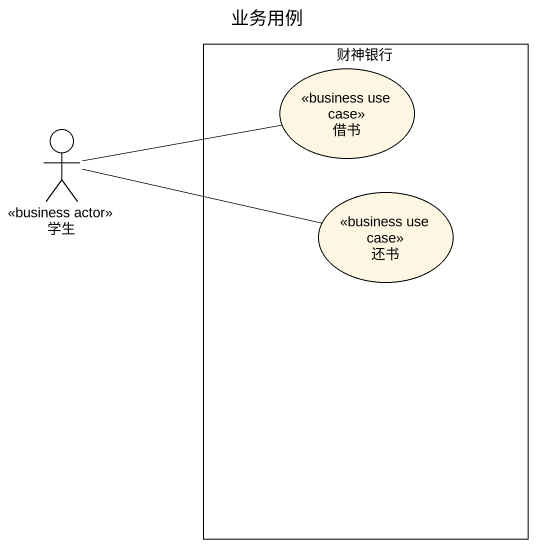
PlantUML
@startuml
title 业务用例
rectangle 财神银行 {
  usecase 借书 <<business use case>>
  usecase 还书 <<business use case>>
}
actor 学生 <<business actor>>
学生 -right- 借书
学生 -right- 还书
@enduml
